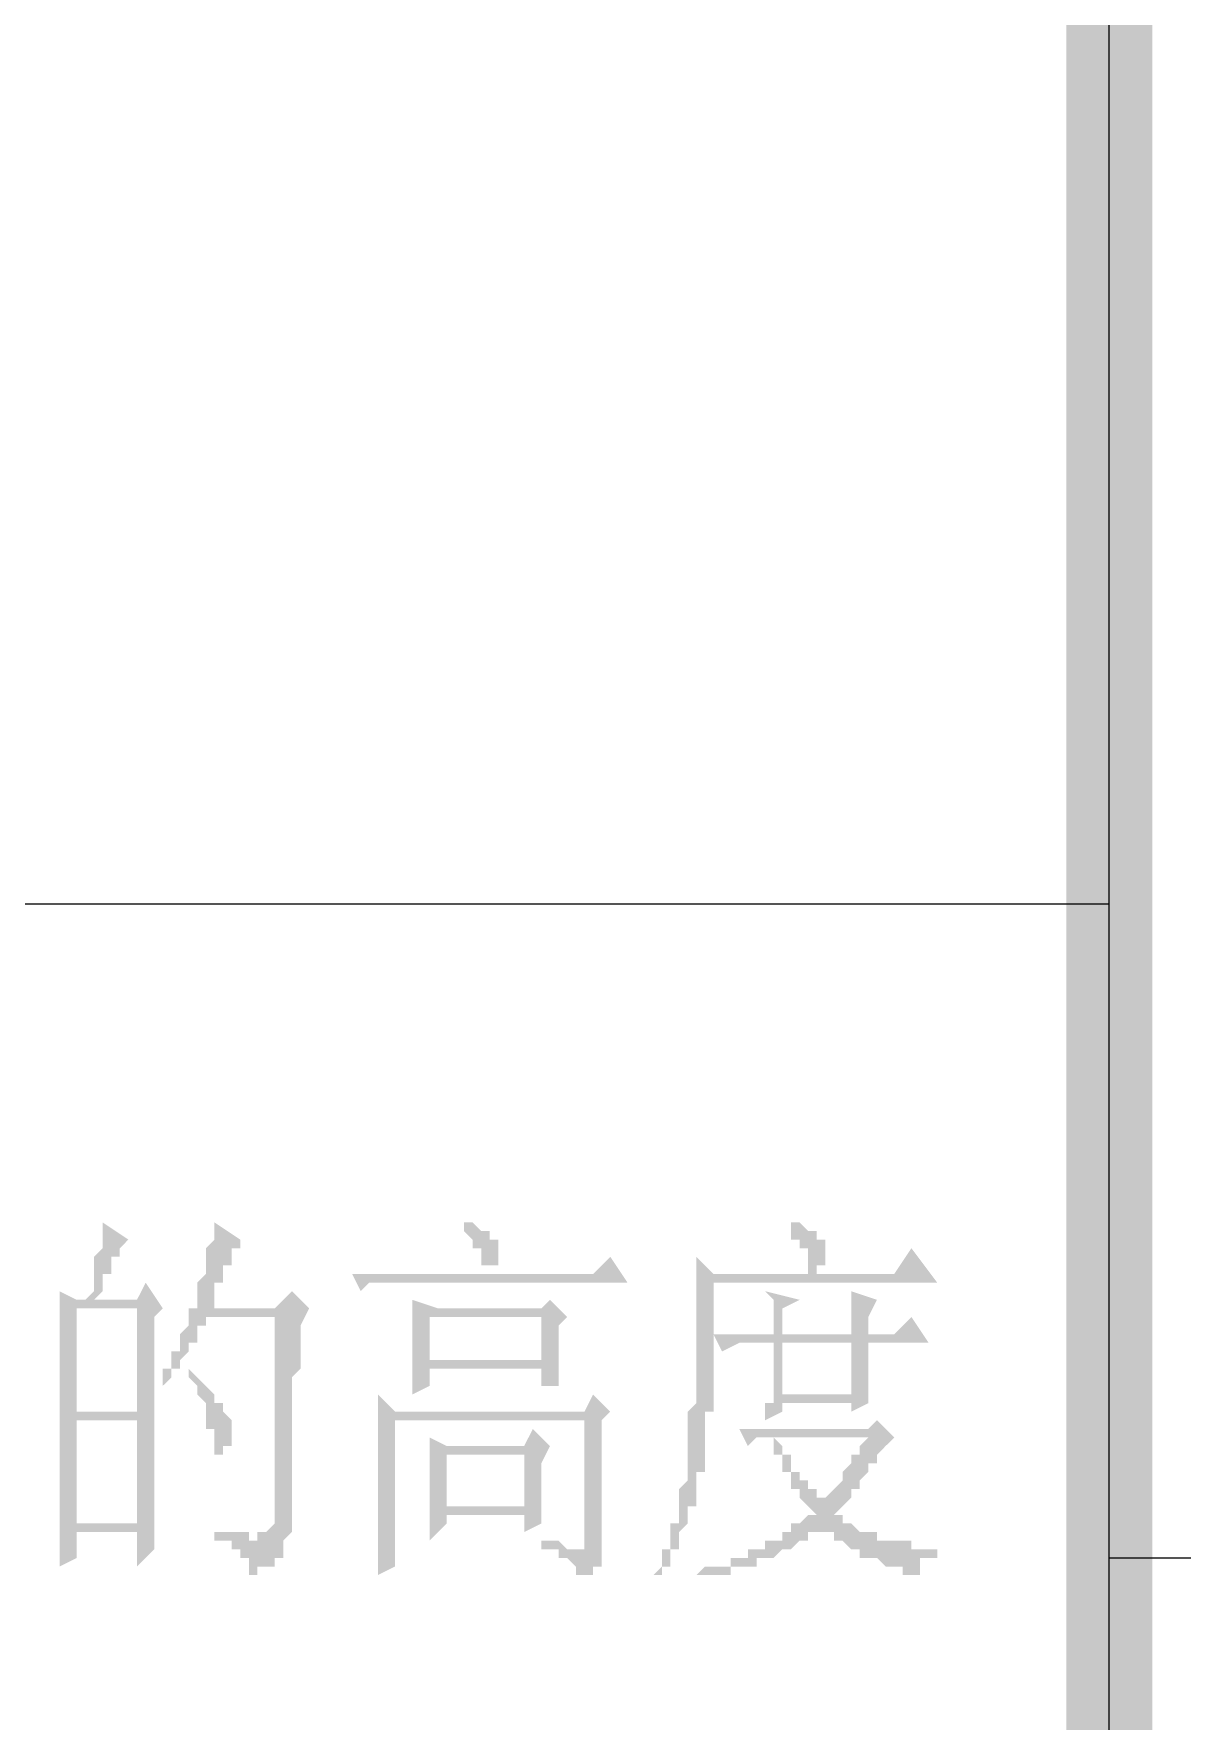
# Model space of a CAD drawing. Header units: inches. Extents: x 11 to 286, y 6 to 196.
# Drawn here: x 249.23 to 254.88, y 52.34 to 60.64 of the extents above; entities that cross this region are included whole.
import ezdxf

# ---------------------------------------------------------------- set-up
doc = ezdxf.new("R2010")
doc.units = ezdxf.units.IN
doc.header["$MEASUREMENT"] = 0
doc.layers.add('PDF_几何图形', color=7, linetype='Continuous')
doc.layers.add('PDF_实体填充', color=7, linetype='Continuous', true_color=0xffffff)

msp = doc.modelspace()

# ---------------------------------------------------------------- hatches: boundary and pattern name
at = {"layer": 'PDF_实体填充', "transparency": 33554559}
h = msp.add_hatch(color=7, dxfattribs=at)
h.paths.add_polyline_path([(254.7338, 9.0311), (254.3104, 9.4544), (14.6614, 9.0311)], flags=0)
h.paths.add_polyline_path([(254.3104, 9.4544), (14.6614, 9.0311), (15.0848, 9.4544)], flags=0)
h.paths.add_polyline_path([(14.6614, 9.0311), (15.0848, 9.4544), (14.6614, 191.4454)], flags=0)
h.paths.add_polyline_path([(15.0848, 9.4544), (14.6614, 191.4454), (15.0848, 191.0221)], flags=0)
h.paths.add_polyline_path([(14.6614, 191.4454), (15.0848, 191.0221), (254.7338, 191.4454)], flags=0)
h.paths.add_polyline_path([(15.0848, 191.0221), (254.7338, 191.4454), (254.3104, 191.0221)], flags=0)
h.paths.add_polyline_path([(254.7338, 191.4454), (254.3104, 191.0221), (254.7338, 9.0311)], flags=0)
h.paths.add_polyline_path([(254.3104, 191.0221), (254.7338, 9.0311), (254.3104, 9.4544), (254.3104, 191.0221)], flags=0)
h = msp.add_hatch(color=7, dxfattribs=at)
h.paths.add_polyline_path([(254.3104, 191.4454), (254.7338, 191.0221), (282.7161, 191.4454)], flags=0)
h.paths.add_polyline_path([(254.7338, 191.0221), (282.7161, 191.4454), (282.3351, 191.0221)], flags=0)
h.paths.add_polyline_path([(282.7161, 191.4454), (282.3351, 191.0221), (282.7161, 9.0311)], flags=0)
h.paths.add_polyline_path([(282.3351, 191.0221), (282.7161, 9.0311), (282.3351, 9.4544)], flags=0)
h.paths.add_polyline_path([(282.7161, 9.0311), (282.3351, 9.4544), (254.3104, 9.0311)], flags=0)
h.paths.add_polyline_path([(282.3351, 9.4544), (254.3104, 9.0311), (254.7338, 9.4544)], flags=0)
h.paths.add_polyline_path([(254.3104, 9.0311), (254.7338, 9.4544), (254.3104, 191.4454)], flags=0)
h.paths.add_polyline_path([(254.7338, 9.4544), (254.3104, 191.4454), (254.7338, 191.0221), (254.7338, 9.4544)], flags=0)
h = msp.add_hatch(color=7, dxfattribs=at)
h.paths.add_polyline_path([(249.4421, 54.3701), (249.4421, 53.8621), (249.7384, 53.8621), (249.7384, 54.3701), (249.4421, 54.3701)], flags=0)
h.paths.add_polyline_path([(249.4421, 53.8198), (249.4421, 53.3118), (249.7384, 53.3118), (249.7384, 53.8198), (249.4421, 53.8198)], flags=0)
h.paths.add_polyline_path([(249.8231, 54.3278), (249.8231, 54.2854), (249.8231, 54.2431), (249.8231, 54.2431), (249.8231, 54.2008), (249.8231, 54.1584), (249.8231, 54.1584), (249.8231, 54.1161), (249.8231, 54.0738), (249.8231, 54.0738), (249.8231, 54.0314), (249.8231, 54.0314), (249.8231, 53.9891), (249.8231, 53.9468), (249.8231, 53.9468), (249.8231, 53.9044), (249.8231, 53.9044), (249.8231, 53.8621), (249.8231, 53.8621), (249.8231, 53.8198), (249.8231, 53.7774), (249.8231, 53.7774), (249.8231, 53.7351), (249.8231, 53.7351), (249.8231, 53.6928), (249.8231, 53.6928), (249.8231, 53.6504), (249.8231, 53.6504), (249.8231, 53.6081), (249.8231, 53.6081), (249.8231, 53.5658), (249.8231, 53.5658), (249.8231, 53.5658), (249.8231, 53.5234), (249.8231, 53.5234), (249.8231, 53.4811), (249.8231, 53.4811), (249.8231, 53.4811), (249.8231, 53.4388), (249.8231, 53.4388), (249.8231, 53.3964), (249.8231, 53.3964), (249.8231, 53.3964), (249.8231, 53.3541), (249.8231, 53.3541), (249.8231, 53.3541), (249.8231, 53.3118), (249.8231, 53.3118), (249.8231, 53.3118), (249.8231, 53.2694), (249.8231, 53.2694), (249.8231, 53.2694), (249.8231, 53.2271), (249.8231, 53.2271), (249.8231, 53.2271), (249.8231, 53.2271), (249.8231, 53.1848), (249.8231, 53.1848), (249.8231, 53.1848), (249.8231, 53.1848), (249.8231, 53.1848), (249.7384, 53.1001), (249.7384, 53.2694), (249.4421, 53.2694), (249.4421, 53.1424), (249.3574, 53.1001), (249.3574, 53.1001), (249.3574, 53.1001), (249.3574, 53.1424), (249.3574, 53.1424), (249.3574, 53.1848), (249.3574, 53.1848), (249.3574, 53.2271), (249.3574, 53.2271), (249.3574, 53.2694), (249.3574, 53.2694), (249.3574, 53.3118), (249.3574, 53.3118), (249.3574, 53.3118), (249.3574, 53.3541), (249.3574, 53.3541), (249.3574, 53.3964), (249.3574, 53.3964), (249.3574, 53.4388), (249.3574, 53.4388), (249.3574, 53.4811), (249.3574, 53.4811), (249.3574, 53.5234), (249.3574, 53.5234), (249.3574, 53.5234), (249.3574, 53.5658), (249.3574, 53.5658), (249.3574, 53.6081), (249.3574, 53.6081), (249.3574, 53.6504), (249.3574, 53.6504), (249.3574, 53.6928), (249.3574, 53.6928), (249.3574, 53.7351), (249.3574, 53.7351), (249.3574, 53.7351), (249.3574, 53.7774), (249.3574, 53.7774), (249.3574, 53.8198), (249.3574, 53.8198), (249.3574, 53.8621), (249.3574, 53.8621), (249.3574, 53.8621), (249.3574, 53.9044), (249.3574, 53.9044), (249.3574, 53.9468), (249.3574, 53.9468), (249.3574, 53.9891), (249.3574, 53.9891), (249.3574, 54.0314), (249.3574, 54.0314), (249.3574, 54.0738), (249.3574, 54.0738), (249.3574, 54.0738), (249.3574, 54.1161), (249.3574, 54.1161), (249.3574, 54.1584), (249.3574, 54.1584), (249.3574, 54.2008), (249.3574, 54.2008), (249.3574, 54.2431), (249.3574, 54.2431), (249.3574, 54.2854), (249.3574, 54.2854), (249.3574, 54.2854), (249.3574, 54.3278), (249.3574, 54.3278), (249.3574, 54.3701), (249.3574, 54.3701), (249.3574, 54.4124), (249.3574, 54.4124), (249.3574, 54.4548), (249.3574, 54.4548), (249.3574, 54.4548), (249.4421, 54.4124), (249.4844, 54.4124), (249.4844, 54.4124), (249.5268, 54.4548), (249.5268, 54.4971), (249.5268, 54.4971), (249.5268, 54.5394), (249.5268, 54.5394), (249.5268, 54.5818), (249.5268, 54.5818), (249.5268, 54.6241), (249.5268, 54.6241), (249.5268, 54.6241), (249.5691, 54.6664), (249.5691, 54.6664), (249.5691, 54.7088), (249.5691, 54.7088), (249.5691, 54.7088), (249.5691, 54.7511), (249.5691, 54.7511), (249.5691, 54.7934), (249.5691, 54.7934), (249.5691, 54.7934), (249.6961, 54.7088), (249.6961, 54.7088), (249.6961, 54.7088), (249.6961, 54.7088), (249.6538, 54.6664), (249.6538, 54.6664), (249.6538, 54.6664), (249.6538, 54.6664), (249.6538, 54.6241), (249.6114, 54.6241), (249.6114, 54.6241), (249.6114, 54.5818), (249.6114, 54.5818), (249.6114, 54.5394), (249.5691, 54.5394), (249.5691, 54.4971), (249.5691, 54.4971), (249.5691, 54.4548), (249.5691, 54.4548), (249.5268, 54.4124), (249.5268, 54.4124), (249.7384, 54.4124), (249.7808, 54.4971), (249.8654, 54.3701), (249.8231, 54.3278)], flags=0)
h.paths.add_polyline_path([(250.1194, 54.7934), (250.2464, 54.7088), (250.2464, 54.7088), (250.2464, 54.6664), (250.2464, 54.6664), (250.2464, 54.6664), (250.2041, 54.6664), (250.2041, 54.6664), (250.2041, 54.6241), (250.2041, 54.6241), (250.2041, 54.6241), (250.2041, 54.5818), (250.1618, 54.5818), (250.1618, 54.5394), (250.1618, 54.5394), (250.1618, 54.4971), (250.1194, 54.4971), (250.1194, 54.4548), (250.1194, 54.4548), (250.1194, 54.4124), (250.1194, 54.3701), (250.4158, 54.3701), (250.5004, 54.4548), (250.5851, 54.3701), (250.5428, 54.2854), (250.5428, 54.2854), (250.5428, 54.2431), (250.5428, 54.2008), (250.5428, 54.1584), (250.5428, 54.1584), (250.5428, 54.1161), (250.5428, 54.0738), (250.5004, 54.0314), (250.5004, 54.0314), (250.5004, 53.9891), (250.5004, 53.9468), (250.5004, 53.9468), (250.5004, 53.9044), (250.5004, 53.8621), (250.5004, 53.8621), (250.5004, 53.8198), (250.5004, 53.8198), (250.5004, 53.7774), (250.5004, 53.7774), (250.5004, 53.7351), (250.5004, 53.6928), (250.5004, 53.6928), (250.5004, 53.6504), (250.5004, 53.6504), (250.5004, 53.6504), (250.5004, 53.6081), (250.5004, 53.6081), (250.5004, 53.5658), (250.5004, 53.5658), (250.5004, 53.5234), (250.5004, 53.5234), (250.5004, 53.5234), (250.5004, 53.4811), (250.5004, 53.4811), (250.5004, 53.4811), (250.5004, 53.4388), (250.5004, 53.4388), (250.5004, 53.4388), (250.5004, 53.3964), (250.5004, 53.3964), (250.5004, 53.3964), (250.5004, 53.3964), (250.5004, 53.3541), (250.5004, 53.3541), (250.5004, 53.3541), (250.5004, 53.3541), (250.5004, 53.3541), (250.5004, 53.3118), (250.5004, 53.3118), (250.5004, 53.3118), (250.5004, 53.3118), (250.5004, 53.3118), (250.5004, 53.2694), (250.5004, 53.2694), (250.4581, 53.2271), (250.4581, 53.2271), (250.4581, 53.2271), (250.4581, 53.1848), (250.4581, 53.1848), (250.4581, 53.1848), (250.4581, 53.1424), (250.4158, 53.1424), (250.4158, 53.1424), (250.4158, 53.1424), (250.4158, 53.1001), (250.3734, 53.1001), (250.3734, 53.1001), (250.3734, 53.1001), (250.3311, 53.1001), (250.3311, 53.0578), (250.3311, 53.0578), (250.2888, 53.0578), (250.2888, 53.0578), (250.2888, 53.1001), (250.2888, 53.1001), (250.2888, 53.1001), (250.2888, 53.1424), (250.2888, 53.1424), (250.2464, 53.1424), (250.2464, 53.1424), (250.2464, 53.1848), (250.2464, 53.1848), (250.2041, 53.1848), (250.2041, 53.1848), (250.2041, 53.2271), (250.1618, 53.2271), (250.1618, 53.2271), (250.1194, 53.2271), (250.1194, 53.2271), (250.1194, 53.2271), (250.1194, 53.2694), (250.1194, 53.2694), (250.1618, 53.2694), (250.1618, 53.2694), (250.2041, 53.2694), (250.2041, 53.2694), (250.2041, 53.2694), (250.2464, 53.2694), (250.2464, 53.2694), (250.2888, 53.2694), (250.2888, 53.2271), (250.2888, 53.2271), (250.2888, 53.2271), (250.3311, 53.2271), (250.3311, 53.2271), (250.3311, 53.2271), (250.3311, 53.2271), (250.3311, 53.2694), (250.3734, 53.2694), (250.3734, 53.2694), (250.3734, 53.2694), (250.3734, 53.2694), (250.4158, 53.3118), (250.4158, 53.3118), (250.4158, 53.3541), (250.4158, 53.3541), (250.4158, 53.3541), (250.4158, 53.3964), (250.4158, 53.3964), (250.4158, 53.3964), (250.4158, 53.3964), (250.4158, 53.3964), (250.4158, 53.3964), (250.4158, 53.4388), (250.4158, 53.4388), (250.4158, 53.4388), (250.4158, 53.4388), (250.4158, 53.4811), (250.4158, 53.4811), (250.4158, 53.4811), (250.4158, 53.4811), (250.4158, 53.5234), (250.4158, 53.5234), (250.4158, 53.5234), (250.4158, 53.5658), (250.4158, 53.5658), (250.4158, 53.6081), (250.4158, 53.6081), (250.4158, 53.6081), (250.4158, 53.6504), (250.4158, 53.6504), (250.4158, 53.6928), (250.4158, 53.6928), (250.4158, 53.7351), (250.4158, 53.7351), (250.4158, 53.7774), (250.4158, 53.7774), (250.4158, 53.8198), (250.4158, 53.8198), (250.4158, 53.8621), (250.4158, 53.8621), (250.4158, 53.9044), (250.4158, 53.9044), (250.4158, 53.9468), (250.4158, 53.9891), (250.4158, 53.9891), (250.4158, 54.0314), (250.4158, 54.0738), (250.4158, 54.0738), (250.4158, 54.1161), (250.4158, 54.1584), (250.4158, 54.1584), (250.4158, 54.2008), (250.4158, 54.2431), (250.4158, 54.2854), (250.4158, 54.2854), (250.4158, 54.3278), (250.4158, 54.3278), (250.0771, 54.3278), (250.0771, 54.3278), (250.0771, 54.2854), (250.0771, 54.2854), (250.0348, 54.2854), (250.0348, 54.2431), (250.0348, 54.2431), (250.0348, 54.2008), (250.0348, 54.2008), (249.9924, 54.2008), (249.9924, 54.1584), (249.9924, 54.1584), (249.9924, 54.1584), (249.9501, 54.1161), (249.9501, 54.1161), (249.9501, 54.1161), (249.9501, 54.0738), (249.9501, 54.0738), (249.9078, 54.0738), (249.9078, 54.0314), (249.9078, 54.0314), (249.9078, 54.0314), (249.8654, 53.9891), (249.8654, 53.9891), (249.8654, 53.9891), (249.8654, 53.9891), (249.8231, 53.9891), (249.8654, 53.9891), (249.8654, 54.0314), (249.8654, 54.0314), (249.8654, 54.0738), (249.9078, 54.0738), (249.9078, 54.1161), (249.9078, 54.1161), (249.9078, 54.1161), (249.9078, 54.1584), (249.9501, 54.1584), (249.9501, 54.2008), (249.9501, 54.2008), (249.9501, 54.2008), (249.9501, 54.2431), (249.9501, 54.2431), (249.9924, 54.2854), (249.9924, 54.2854), (249.9924, 54.2854), (249.9924, 54.3278), (249.9924, 54.3278), (249.9924, 54.3701), (249.9924, 54.3701), (250.0348, 54.3701), (250.0348, 54.4124), (250.0348, 54.4124), (250.0348, 54.4124), (250.0348, 54.4124), (250.0348, 54.4548), (250.0348, 54.4548), (250.0348, 54.4971), (250.0348, 54.4971), (250.0771, 54.5394), (250.0771, 54.5394), (250.0771, 54.5818), (250.0771, 54.5818), (250.0771, 54.5818), (250.0771, 54.6241), (250.0771, 54.6241), (250.0771, 54.6664), (250.0771, 54.6664), (250.1194, 54.7088), (250.1194, 54.7088), (250.1194, 54.7088), (250.1194, 54.7511), (250.1194, 54.7511), (250.1194, 54.7934), (250.1194, 54.7934), (250.1194, 54.7934)], flags=0)
h.paths.add_polyline_path([(249.9924, 54.0738), (250.0348, 54.0314), (250.0348, 54.0314), (250.0771, 53.9891), (250.0771, 53.9891), (250.0771, 53.9891), (250.1194, 53.9468), (250.1194, 53.9468), (250.1194, 53.9468), (250.1194, 53.9044), (250.1618, 53.9044), (250.1618, 53.9044), (250.1618, 53.9044), (250.1618, 53.8621), (250.1618, 53.8621), (250.1618, 53.8621), (250.1618, 53.8621), (250.2041, 53.8198), (250.2041, 53.8198), (250.2041, 53.7774), (250.2041, 53.7774), (250.2041, 53.7774), (250.2041, 53.7774), (250.2041, 53.7351), (250.2041, 53.7351), (250.2041, 53.6928), (250.2041, 53.6928), (250.1618, 53.6928), (250.1618, 53.6928), (250.1618, 53.6504), (250.1618, 53.6504), (250.1618, 53.6504), (250.1618, 53.6504), (250.1194, 53.6504), (250.1194, 53.6504), (250.1194, 53.6504), (250.1194, 53.6928), (250.1194, 53.6928), (250.1194, 53.7351), (250.1194, 53.7351), (250.1194, 53.7774), (250.1194, 53.7774), (250.0771, 53.7774), (250.0771, 53.8198), (250.0771, 53.8198), (250.0771, 53.8621), (250.0771, 53.8621), (250.0771, 53.8621), (250.0771, 53.9044), (250.0771, 53.9044), (250.0348, 53.9468), (250.0348, 53.9468), (250.0348, 53.9468), (250.0348, 53.9891), (250.0348, 53.9891), (249.9924, 54.0314), (249.9924, 54.0314), (249.9924, 54.0738), (249.9924, 54.0738)], flags=0)
h = msp.add_hatch(color=7, dxfattribs=at)
h.paths.add_polyline_path([(251.3471, 54.7934), (251.3471, 54.7934), (251.3471, 54.7934), (251.3894, 54.7934), (251.3894, 54.7934), (251.3894, 54.7934), (251.4318, 54.7511), (251.4318, 54.7511), (251.4318, 54.7511), (251.4741, 54.7511), (251.4741, 54.7511), (251.4741, 54.7511), (251.4741, 54.7088), (251.4741, 54.7088), (251.5164, 54.7088), (251.5164, 54.6664), (251.5164, 54.6664), (251.5164, 54.6664), (251.5164, 54.6241), (251.5164, 54.6241), (251.5164, 54.5818), (251.4741, 54.5818), (251.4741, 54.5818), (251.4741, 54.5394), (251.4741, 54.5394), (251.4741, 54.5818), (251.4318, 54.5818), (251.4318, 54.5818), (251.4318, 54.6241), (251.4318, 54.6241), (251.4318, 54.6241), (251.4318, 54.6664), (251.3894, 54.6664), (251.3894, 54.6664), (251.3894, 54.7088), (251.3894, 54.7088), (251.3894, 54.7088), (251.3471, 54.7511), (251.3471, 54.7511), (251.3471, 54.7934), (251.3471, 54.7934), (251.3471, 54.7934), (251.3471, 54.7934)], flags=0)
h.paths.add_polyline_path([(250.7968, 54.5394), (251.9821, 54.5394), (252.0668, 54.6241), (252.1514, 54.4971), (251.0084, 54.4971), (250.9661, 54.4971), (250.9661, 54.4971), (250.9661, 54.4971), (250.9238, 54.4971), (250.9238, 54.4971), (250.9238, 54.4971), (250.8814, 54.4971), (250.8814, 54.4971), (250.8814, 54.4971), (250.8391, 54.4548), (250.7968, 54.5394)], flags=0)
h.paths.add_polyline_path([(251.7281, 53.2271), (251.7704, 53.2271), (251.7704, 53.2271), (251.8128, 53.2271), (251.8128, 53.2271), (251.8128, 53.2271), (251.8551, 53.1848), (251.8551, 53.1848), (251.8551, 53.1848), (251.8974, 53.1848), (251.8974, 53.1848), (251.8974, 53.1848), (251.8974, 53.1848), (251.8974, 53.1848), (251.9398, 53.1848), (251.9398, 53.1848), (251.9398, 53.2271), (251.9398, 53.2271), (251.9398, 53.2694), (251.9398, 53.8198), (251.0084, 53.8198), (251.0084, 53.1001), (250.9238, 53.0578), (250.9238, 53.0578), (250.9238, 53.1001), (250.9238, 53.1001), (250.9238, 53.1424), (250.9238, 53.1424), (250.9238, 53.1848), (250.9238, 53.1848), (250.9238, 53.2271), (250.9238, 53.2271), (250.9238, 53.2694), (250.9238, 53.2694), (250.9238, 53.2694), (250.9238, 53.3118), (250.9238, 53.3118), (250.9238, 53.3541), (250.9238, 53.3541), (250.9238, 53.3964), (250.9238, 53.3964), (250.9238, 53.4388), (250.9238, 53.4388), (250.9238, 53.4811), (250.9238, 53.4811), (250.9238, 53.4811), (250.9238, 53.5234), (250.9238, 53.5234), (250.9238, 53.5658), (250.9238, 53.5658), (250.9238, 53.5658), (250.9238, 53.6081), (250.9238, 53.6081), (250.9238, 53.6504), (250.9238, 53.6504), (250.9238, 53.6928), (250.9238, 53.6928), (250.9238, 53.7351), (250.9238, 53.7351), (250.9238, 53.7351), (250.9238, 53.7774), (250.9238, 53.7774), (250.9238, 53.8198), (250.9238, 53.8198), (250.9238, 53.8621), (250.9238, 53.8621), (250.9238, 53.9044), (250.9238, 53.9044), (250.9238, 53.9468), (250.9238, 53.9468), (251.0084, 53.8621), (251.9398, 53.8621), (251.9821, 53.9468), (252.0668, 53.8621), (252.0244, 53.8198), (252.0244, 53.2271), (252.0244, 53.1848), (252.0244, 53.1848), (252.0244, 53.1424), (252.0244, 53.1424), (252.0244, 53.1424), (252.0244, 53.1001), (252.0244, 53.1001), (252.0244, 53.1001), (251.9821, 53.1001), (251.9821, 53.0578), (251.9821, 53.0578), (251.9821, 53.0578), (251.9398, 53.0578), (251.9398, 53.0154), (251.9398, 53.0154), (251.9398, 53.0578), (251.9398, 53.0578), (251.8974, 53.0578), (251.8974, 53.1001), (251.8974, 53.1001), (251.8974, 53.1001), (251.8974, 53.1001), (251.8551, 53.1424), (251.8551, 53.1424), (251.8551, 53.1424), (251.8128, 53.1424), (251.8128, 53.1424), (251.8128, 53.1848), (251.7704, 53.1848), (251.7704, 53.1848), (251.7281, 53.1848), (251.7281, 53.1848), (251.7281, 53.2271)], flags=0)
h.paths.add_polyline_path([(251.0931, 53.9468), (251.0931, 53.9891), (251.0931, 53.9891), (251.0931, 54.0314), (251.0931, 54.0314), (251.0931, 54.0738), (251.0931, 54.0738), (251.0931, 54.0738), (251.0931, 54.1161), (251.0931, 54.1161), (251.0931, 54.1584), (251.0931, 54.1584), (251.0931, 54.2008), (251.0931, 54.2008), (251.0931, 54.2008), (251.0931, 54.2431), (251.0931, 54.2431), (251.0931, 54.2854), (251.0931, 54.2854), (251.0931, 54.2854), (251.0931, 54.3278), (251.0931, 54.3278), (251.0931, 54.3701), (251.0931, 54.3701), (251.0931, 54.4124), (251.0931, 54.4124), (251.2201, 54.3701), (251.7281, 54.3701), (251.7704, 54.4124), (251.8551, 54.3278), (251.8128, 54.2854), (251.8128, 54.2431), (251.8128, 54.2431), (251.8128, 54.2008), (251.8128, 54.2008), (251.8128, 54.1584), (251.8128, 54.1584), (251.8128, 54.1161), (251.8128, 54.1161), (251.8128, 54.0738), (251.8128, 54.0738), (251.8128, 54.0738), (251.8128, 54.0314), (251.8128, 54.0314), (251.8128, 54.0314), (251.8128, 53.9891), (251.7281, 53.9891), (251.7281, 54.0738), (251.1778, 54.0738), (251.1778, 53.9891), (251.0931, 53.9468)], flags=0)
h.paths.add_polyline_path([(251.1778, 54.3278), (251.1778, 54.1161), (251.7281, 54.1161), (251.7281, 54.3278), (251.1778, 54.3278)], flags=0)
h.paths.add_polyline_path([(251.7281, 53.6081), (251.7281, 53.6081), (251.7281, 53.5658), (251.7281, 53.5658), (251.7281, 53.5234), (251.7281, 53.5234), (251.7281, 53.5234), (251.7281, 53.4811), (251.7281, 53.4811), (251.7281, 53.4388), (251.7281, 53.4388), (251.7281, 53.3964), (251.7281, 53.3964), (251.7281, 53.3541), (251.7281, 53.3541), (251.7281, 53.3541), (251.7281, 53.3118), (251.7281, 53.3118), (251.6434, 53.2694), (251.6434, 53.3541), (251.2624, 53.3541), (251.2624, 53.3118), (251.1778, 53.2271), (251.1778, 53.2694), (251.1778, 53.2694), (251.1778, 53.3118), (251.1778, 53.3118), (251.1778, 53.3541), (251.1778, 53.3541), (251.1778, 53.3964), (251.1778, 53.3964), (251.1778, 53.4388), (251.1778, 53.4388), (251.1778, 53.4388), (251.1778, 53.4811), (251.1778, 53.4811), (251.1778, 53.4811), (251.1778, 53.5234), (251.1778, 53.5234), (251.1778, 53.5658), (251.1778, 53.5658), (251.1778, 53.6081), (251.1778, 53.6081), (251.1778, 53.6504), (251.1778, 53.6504), (251.1778, 53.6928), (251.1778, 53.6928), (251.1778, 53.6928), (251.1778, 53.7351), (251.1778, 53.7351), (251.1778, 53.7351), (251.2624, 53.6928), (251.6434, 53.6928), (251.6858, 53.7774), (251.7704, 53.6928), (251.7281, 53.6081)], flags=0)
h.paths.add_polyline_path([(251.2624, 53.6504), (251.2624, 53.3964), (251.6434, 53.3964), (251.6434, 53.6504), (251.2624, 53.6504), (251.2624, 53.6504)], flags=0)
h = msp.add_hatch(color=7, dxfattribs=at)
h.paths.add_polyline_path([(252.8288, 53.8198), (252.8288, 53.8621), (252.8288, 53.8621), (252.8288, 53.9044), (252.8711, 53.9044), (252.8711, 53.9044), (252.8711, 53.9468), (252.8711, 53.9468), (252.8711, 53.9891), (252.8711, 53.9891), (252.8711, 54.0314), (252.8711, 54.0314), (252.8711, 54.0738), (252.8711, 54.0738), (252.8711, 54.1161), (252.8711, 54.1161), (252.8711, 54.1584), (252.8711, 54.1584), (252.8711, 54.2008), (252.7018, 54.2008), (252.6171, 54.1584), (252.5748, 54.2431), (252.8711, 54.2431), (252.8711, 54.2431), (252.8711, 54.2431), (252.8711, 54.2854), (252.8711, 54.2854), (252.8711, 54.3278), (252.8711, 54.3278), (252.8711, 54.3701), (252.8711, 54.3701), (252.8711, 54.4124), (252.8711, 54.4124), (252.8288, 54.4548), (252.8288, 54.4548), (252.8288, 54.4548), (252.9981, 54.4124), (252.9134, 54.3701), (252.9134, 54.2431), (253.2521, 54.2431), (253.2521, 54.2431), (253.2521, 54.2854), (253.2521, 54.2854), (253.2521, 54.3278), (253.2521, 54.3278), (253.2521, 54.3278), (253.2521, 54.3701), (253.2521, 54.3701), (253.2521, 54.4124), (253.2521, 54.4124), (253.2521, 54.4548), (253.2521, 54.4548), (253.2521, 54.4548), (253.3791, 54.4124), (253.3368, 54.3278), (253.3368, 54.2431), (253.4638, 54.2431), (253.5484, 54.3278), (253.6331, 54.2008), (253.3368, 54.2008), (253.3368, 54.1584), (253.3368, 54.1161), (253.3368, 54.1161), (253.3368, 54.0738), (253.3368, 54.0314), (253.3368, 54.0314), (253.3368, 53.9891), (253.3368, 53.9891), (253.3368, 53.9891), (253.3368, 53.9468), (253.3368, 53.9468), (253.3368, 53.9468), (253.3368, 53.9044), (253.3368, 53.9044), (253.3368, 53.9044), (253.2521, 53.8621), (253.2521, 53.9044), (252.9134, 53.9044), (252.9134, 53.8621), (252.8288, 53.8198)], flags=0)
h.paths.add_polyline_path([(253.4214, 53.6928), (253.3791, 53.6504), (253.3791, 53.6504), (253.3791, 53.6081), (253.3791, 53.6081), (253.3368, 53.6081), (253.3368, 53.5658), (253.3368, 53.5658), (253.2944, 53.5234), (253.2944, 53.5234), (253.2944, 53.5234), (253.2944, 53.4811), (253.2521, 53.4811), (253.2521, 53.4811), (253.2521, 53.4388), (253.2521, 53.4388), (253.2521, 53.4388), (253.2098, 53.3964), (253.2098, 53.3964), (253.2098, 53.3964), (253.2098, 53.3964), (253.1674, 53.3541), (253.1674, 53.3541), (253.1674, 53.3541), (253.1674, 53.3541), (253.2098, 53.3541), (253.2098, 53.3118), (253.2098, 53.3118), (253.2098, 53.3118), (253.2521, 53.3118), (253.2521, 53.3118), (253.2521, 53.3118), (253.2944, 53.2694), (253.2944, 53.2694), (253.2944, 53.2694), (253.3368, 53.2694), (253.3368, 53.2694), (253.3368, 53.2694), (253.3791, 53.2694), (253.3791, 53.2271), (253.3791, 53.2271), (253.4214, 53.2271), (253.4214, 53.2271), (253.4214, 53.2271), (253.4638, 53.2271), (253.4638, 53.2271), (253.4638, 53.2271), (253.5061, 53.2271), (253.5061, 53.2271), (253.5484, 53.2271), (253.5484, 53.1848), (253.5484, 53.1848), (253.5908, 53.1848), (253.5908, 53.1848), (253.6331, 53.1848), (253.6331, 53.1848), (253.6331, 53.1848), (253.6754, 53.1848), (253.6754, 53.1848), (253.6754, 53.1424), (253.6754, 53.1424), (253.6331, 53.1424), (253.6331, 53.1424), (253.6331, 53.1424), (253.5908, 53.1424), (253.5908, 53.1001), (253.5908, 53.1001), (253.5908, 53.1001), (253.5908, 53.0578), (253.5484, 53.0578), (253.5484, 53.0578), (253.5484, 53.0578), (253.5061, 53.0578), (253.5061, 53.1001), (253.4638, 53.1001), (253.4638, 53.1001), (253.4638, 53.1001), (253.4214, 53.1001), (253.4214, 53.1001), (253.4214, 53.1001), (253.3791, 53.1424), (253.3791, 53.1424), (253.3791, 53.1424), (253.3368, 53.1424), (253.3368, 53.1424), (253.2944, 53.1424), (253.2944, 53.1424), (253.2944, 53.1848), (253.2944, 53.1848), (253.2521, 53.1848), (253.2521, 53.1848), (253.2521, 53.1848), (253.2098, 53.2271), (253.2098, 53.2271), (253.2098, 53.2271), (253.1674, 53.2271), (253.1674, 53.2271), (253.1674, 53.2694), (253.1674, 53.2694), (253.1251, 53.2694), (253.1251, 53.2694), (253.1251, 53.3118), (253.1251, 53.3118), (253.1251, 53.2694), (253.0828, 53.2694), (253.0828, 53.2694), (253.0828, 53.2694), (253.0404, 53.2694), (253.0404, 53.2271), (253.0404, 53.2271), (252.9981, 53.2271), (252.9981, 53.2271), (252.9981, 53.2271), (252.9558, 53.1848), (252.9558, 53.1848), (252.9558, 53.1848), (252.9134, 53.1848), (252.9134, 53.1848), (252.9134, 53.1848), (252.8711, 53.1424), (252.8711, 53.1424), (252.8711, 53.1424), (252.8288, 53.1424), (252.8288, 53.1424), (252.8288, 53.1424), (252.7864, 53.1424), (252.7864, 53.1001), (252.7864, 53.1001), (252.7441, 53.1001), (252.7441, 53.1001), (252.7441, 53.1001), (252.7018, 53.1001), (252.7018, 53.1001), (252.6594, 53.1001), (252.6594, 53.1001), (252.6594, 53.0578), (252.6171, 53.0578), (252.6171, 53.0578), (252.6171, 53.0578), (252.5748, 53.0578), (252.5748, 53.0578), (252.5748, 53.0578), (252.5324, 53.0578), (252.5324, 53.0578), (252.4901, 53.0578), (252.4901, 53.0578), (252.4901, 53.0578), (252.4901, 53.0578), (252.4901, 53.0578), (252.5324, 53.1001), (252.5324, 53.1001), (252.5324, 53.1001), (252.5748, 53.1001), (252.5748, 53.1001), (252.5748, 53.1001), (252.6171, 53.1001), (252.6171, 53.1001), (252.6594, 53.1001), (252.6594, 53.1424), (252.6594, 53.1424), (252.7018, 53.1424), (252.7018, 53.1424), (252.7018, 53.1424), (252.7441, 53.1424), (252.7441, 53.1424), (252.7441, 53.1848), (252.7864, 53.1848), (252.7864, 53.1848), (252.7864, 53.1848), (252.8288, 53.1848), (252.8288, 53.1848), (252.8288, 53.2271), (252.8711, 53.2271), (252.8711, 53.2271), (252.8711, 53.2271), (252.9134, 53.2271), (252.9134, 53.2694), (252.9134, 53.2694), (252.9558, 53.2694), (252.9558, 53.2694), (252.9558, 53.2694), (252.9558, 53.3118), (252.9981, 53.3118), (252.9981, 53.3118), (252.9981, 53.3118), (253.0404, 53.3541), (253.0404, 53.3541), (253.0404, 53.3541), (253.0828, 53.3541), (253.0404, 53.3964), (253.0404, 53.3964), (253.0404, 53.3964), (253.0404, 53.3964), (252.9981, 53.4388), (252.9981, 53.4388), (252.9981, 53.4388), (252.9981, 53.4811), (252.9558, 53.4811), (252.9558, 53.4811), (252.9558, 53.5234), (252.9558, 53.5234), (252.9558, 53.5658), (252.9134, 53.5658), (252.9134, 53.5658), (252.9134, 53.6081), (252.9134, 53.6081), (252.9134, 53.6504), (252.8711, 53.6504), (252.8711, 53.6504), (252.8711, 53.6928), (252.8711, 53.6928), (252.8711, 53.7351), (252.7864, 53.7351), (252.7441, 53.6928), (252.7018, 53.7774), (253.3368, 53.7774), (253.3791, 53.8198), (253.4638, 53.7351), (253.4214, 53.6928)], flags=0)
h.paths.add_polyline_path([(252.8711, 53.7351), (252.9134, 53.6928), (252.9134, 53.6928), (252.9134, 53.6504), (252.9134, 53.6504), (252.9558, 53.6504), (252.9558, 53.6081), (252.9558, 53.6081), (252.9558, 53.5658), (252.9981, 53.5658), (252.9981, 53.5658), (252.9981, 53.5234), (252.9981, 53.5234), (253.0404, 53.5234), (253.0404, 53.5234), (253.0404, 53.4811), (253.0404, 53.4811), (253.0828, 53.4811), (253.0828, 53.4388), (253.0828, 53.4388), (253.0828, 53.4388), (253.1251, 53.4388), (253.1251, 53.3964), (253.1251, 53.4388), (253.1251, 53.4388), (253.1251, 53.4388), (253.1674, 53.4811), (253.1674, 53.4811), (253.1674, 53.4811), (253.2098, 53.5234), (253.2098, 53.5234), (253.2098, 53.5658), (253.2098, 53.5658), (253.2098, 53.5658), (253.2521, 53.6081), (253.2521, 53.6081), (253.2521, 53.6081), (253.2521, 53.6504), (253.2944, 53.6504), (253.2944, 53.6504), (253.2944, 53.6928), (253.2944, 53.6928), (253.2944, 53.6928), (253.3368, 53.7351), (252.8711, 53.7351)], flags=0)
h.paths.add_polyline_path([(252.9134, 54.2008), (252.9134, 53.9468), (253.2521, 53.9468), (253.2521, 54.2008), (252.9134, 54.2008)], flags=0)
h.paths.add_polyline_path([(252.4901, 54.6241), (252.5748, 54.5394), (253.0404, 54.5394), (253.0404, 54.5818), (253.0404, 54.5818), (253.0404, 54.6241), (253.0404, 54.6241), (253.0404, 54.6241), (253.0404, 54.6664), (252.9981, 54.6664), (252.9981, 54.6664), (252.9981, 54.6664), (252.9981, 54.7088), (252.9981, 54.7088), (252.9558, 54.7088), (252.9558, 54.7511), (252.9558, 54.7511), (252.9558, 54.7934), (252.9134, 54.7934), (252.9558, 54.7934), (252.9558, 54.7934), (252.9981, 54.7934), (252.9981, 54.7934), (253.0404, 54.7511), (253.0404, 54.7511), (253.0404, 54.7511), (253.0828, 54.7511), (253.0828, 54.7511), (253.0828, 54.7088), (253.0828, 54.7088), (253.1251, 54.7088), (253.1251, 54.7088), (253.1251, 54.7088), (253.1251, 54.6664), (253.1251, 54.6664), (253.1251, 54.6664), (253.1251, 54.6241), (253.1251, 54.6241), (253.1251, 54.5818), (253.1251, 54.5818), (253.0828, 54.5818), (253.0828, 54.5394), (253.0828, 54.5394), (253.4638, 54.5394), (253.5484, 54.6664), (253.6754, 54.4971), (252.5748, 54.4971), (252.5748, 54.4971), (252.5748, 54.4548), (252.5748, 54.4124), (252.5748, 54.4124), (252.5748, 54.3701), (252.5748, 54.3701), (252.5748, 54.3278), (252.5748, 54.3278), (252.5748, 54.2854), (252.5748, 54.2854), (252.5748, 54.2431), (252.5748, 54.2431), (252.5748, 54.2008), (252.5748, 54.2008), (252.5748, 54.1584), (252.5748, 54.1584), (252.5748, 54.1161), (252.5748, 54.1161), (252.5748, 54.0738), (252.5748, 54.0738), (252.5748, 54.0314), (252.5748, 54.0314), (252.5748, 54.0314), (252.5748, 53.9891), (252.5748, 53.9891), (252.5748, 53.9468), (252.5748, 53.9468), (252.5748, 53.9468), (252.5748, 53.9044), (252.5748, 53.9044), (252.5748, 53.8621), (252.5324, 53.8621), (252.5324, 53.8621), (252.5324, 53.8198), (252.5324, 53.8198), (252.5324, 53.8198), (252.5324, 53.8198), (252.5324, 53.7774), (252.5324, 53.7774), (252.5324, 53.7351), (252.5324, 53.7351), (252.5324, 53.6928), (252.5324, 53.6928), (252.5324, 53.6504), (252.5324, 53.6504), (252.5324, 53.6081), (252.5324, 53.6081), (252.5324, 53.5658), (252.4901, 53.5658), (252.4901, 53.5658), (252.4901, 53.5234), (252.4901, 53.5234), (252.4901, 53.4811), (252.4901, 53.4811), (252.4901, 53.4388), (252.4901, 53.4388), (252.4901, 53.4388), (252.4901, 53.3964), (252.4478, 53.3964), (252.4478, 53.3964), (252.4478, 53.3541), (252.4478, 53.3541), (252.4478, 53.3541), (252.4478, 53.3118), (252.4478, 53.3118), (252.4054, 53.2694), (252.4054, 53.2694), (252.4054, 53.2694), (252.4054, 53.2271), (252.4054, 53.2271), (252.4054, 53.1848), (252.3631, 53.1848), (252.3631, 53.1848), (252.3631, 53.1424), (252.3631, 53.1424), (252.3631, 53.1001), (252.3208, 53.1001), (252.3208, 53.1001), (252.3208, 53.0578), (252.3208, 53.0578), (252.3208, 53.0578), (252.2784, 53.0578), (252.2784, 53.0578), (252.3208, 53.1001), (252.3208, 53.1001), (252.3208, 53.1424), (252.3208, 53.1424), (252.3208, 53.1424), (252.3208, 53.1848), (252.3631, 53.1848), (252.3631, 53.2271), (252.3631, 53.2271), (252.3631, 53.2694), (252.3631, 53.2694), (252.3631, 53.2694), (252.3631, 53.3118), (252.4054, 53.3118), (252.4054, 53.3541), (252.4054, 53.3541), (252.4054, 53.3964), (252.4054, 53.3964), (252.4054, 53.3964), (252.4054, 53.4388), (252.4054, 53.4388), (252.4054, 53.4811), (252.4054, 53.4811), (252.4478, 53.5234), (252.4478, 53.5234), (252.4478, 53.5234), (252.4478, 53.5658), (252.4478, 53.5658), (252.4478, 53.6081), (252.4478, 53.6081), (252.4478, 53.6081), (252.4478, 53.6504), (252.4478, 53.6504), (252.4478, 53.6928), (252.4478, 53.6928), (252.4478, 53.7351), (252.4478, 53.7351), (252.4478, 53.7351), (252.4478, 53.7774), (252.4478, 53.7774), (252.4478, 53.8198), (252.4478, 53.8198), (252.4478, 53.8621), (252.4478, 53.8621), (252.4901, 53.9044), (252.4901, 53.9044), (252.4901, 53.9468), (252.4901, 53.9468), (252.4901, 53.9468), (252.4901, 53.9891), (252.4901, 53.9891), (252.4901, 54.0314), (252.4901, 54.0314), (252.4901, 54.0738), (252.4901, 54.0738), (252.4901, 54.1161), (252.4901, 54.1161), (252.4901, 54.1584), (252.4901, 54.1584), (252.4901, 54.2008), (252.4901, 54.2008), (252.4901, 54.2008), (252.4901, 54.2431), (252.4901, 54.2854), (252.4901, 54.2854), (252.4901, 54.3278), (252.4901, 54.3278), (252.4901, 54.3701), (252.4901, 54.3701), (252.4901, 54.4124), (252.4901, 54.4124), (252.4901, 54.4548), (252.4901, 54.4548), (252.4901, 54.4971), (252.4901, 54.4971), (252.4901, 54.4971), (252.4901, 54.5394), (252.4901, 54.5394), (252.4901, 54.5818), (252.4901, 54.5818), (252.4901, 54.5818), (252.4901, 54.6241), (252.4901, 54.6241), (252.4901, 54.6241), (252.4901, 54.6241), (252.4901, 54.6241)], flags=0)

# ---------------------------------------------------------------- linework, layer by layer
at = {"layer": 'PDF_几何图形'}
for p, q in [((254.5221, 56.3598), (234.4561, 56.3598)), ((254.5221, 53.1424), (282.5044, 53.1424))]:
    msp.add_line(p, q, dxfattribs=at)
msp.add_lwpolyline([(14.8731, 23.4668), (254.5221, 23.4668), (254.5221, 191.2338), (14.8731, 191.2338)], close=True, dxfattribs=at)

doc.saveas('drawing.dxf')
